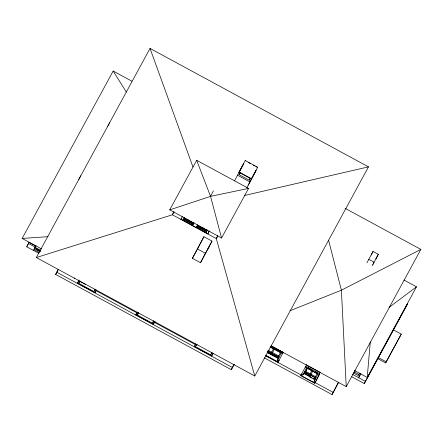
<?xml version="1.0" encoding="UTF-8"?>
<svg xmlns="http://www.w3.org/2000/svg" width="443" height="443" viewBox="0 0 443 443"><rect width="100%" height="100%" fill="white"/><g stroke="black" fill="none" stroke-linecap="round" stroke-linejoin="round"><path stroke-width="0.66" d="M354.716 370.669L367.219 377.447L370.282 341.93M74.773 278.082L74.468 278.536L74.418 278.016M38.812 253.335L26.757 246.801L29.127 242.255M33.48 250.445L35.85 245.898M78.732 179.565L78.959 179.122M79.402 178.33L79.635 177.881M79.862 177.488L80.089 177.039M80.537 176.242L80.764 175.799M107.555 126.548L107.787 126.1M108.23 125.308L108.457 124.86M108.696 124.455L108.923 124.007M109.371 123.215L109.598 122.766M234.253 364.246L231.296 369.683L55.624 274.427L58.26 269.294M212.823 354.023L211.748 356L194.25 346.515L195.324 344.538L154.474 322.388L153.422 324.326L135.923 314.835L136.981 312.896L96.065 290.713L95.012 292.651L77.508 283.16L79.186 280.004M78.333 281.626L79.607 282.318L80.211 281.139M94.558 290.425L95.167 289.251L94.558 290.425L95.832 291.112L96.424 289.96M95.012 292.651L95.223 292.242L77.719 282.75M173.922 211.782L172.377 214.783L36.32 257.549L254.78 376.007L368.487 166.867L150.027 48.403L36.32 257.549M209.174 231.268L207.845 233.81L180.96 219.23L182.433 216.361M183.075 219.772L183.518 218.953L193.22 224.219L192.777 225.033L183.075 219.772L184.31 217.358M189.598 220.476L188.978 221.683L189.421 220.869L192.921 222.763L192.478 223.582L184.443 219.224L185.063 218.017M135.923 314.835L137.347 312.132M138.626 312.813L138.022 313.987L136.754 313.284M188.563 219.916L187.943 221.123L188.386 220.309L184.886 218.41L184.443 219.224M192.478 223.582L193.098 222.375M192.777 225.033L194.017 222.619M221.572 238.002L248.534 188.413L196.681 160.294L169.719 209.882L221.572 238.002L210.547 196.36L213.388 190.833M207.28 230.299L206.216 232.32L196.515 227.06L197.755 224.645M203.044 227.763L202.418 228.97L202.861 228.156L206.36 230.055L205.917 230.869L197.888 226.511L198.508 225.304M153.577 320.92L152.973 322.1L154.236 322.803L155.1 321.169M202.008 227.204L201.388 228.411L201.831 227.597L198.331 225.697L197.888 226.511M153.422 324.326L153.627 323.927L136.145 314.408M205.917 230.869L206.538 229.662M192.406 258.319L203.885 236.689L211.998 241.092L200.518 262.716L192.406 258.319L196.93 249.968M199.511 245.2L197.572 248.778M199.832 244.58L203.885 236.689M206.216 232.32L207.457 229.911M234.497 180.86L243.661 163.689L240.15 170.516M238.904 172.277L239.054 171.989L251.458 178.717L251.314 179.005L238.904 172.277L245.295 160.51L257.704 167.238L257.555 167.526L255.783 166.568M245.145 160.798L245.295 160.51M207.845 233.81L209.317 230.936M249.304 180.207L250.195 178.474L249.304 180.207L239.126 174.686L240.311 172.377M200.518 262.716L211.998 241.092M217.84 235.593L216.295 238.6L254.78 376.007M246.873 187.638L256.071 170.417L248.29 185.135M194.25 346.515L194.46 346.099L211.959 355.591L211.748 356M195.684 343.785L195.092 344.936L196.365 345.629L196.991 344.482M196.365 345.629L196.969 344.455M211.92 352.562L211.317 353.735L212.59 354.428L213.183 353.27M231.296 369.683L233.998 364.428M271.238 353.06L270.679 354.145L271.122 353.331L267.528 351.382M273.553 348.558L271.266 352.96L271.709 352.146L268.109 350.197M272.113 353.531L271.553 354.621L271.996 353.807L278.126 357.13L277.683 357.944L267.085 352.196M274.427 349.029L272.14 353.436L272.583 352.622L278.713 355.945L278.27 356.759L267.666 351.011M277.683 357.944L278.243 356.859M278.27 356.759L280.557 352.357M281.366 352.816L277.517 360.248L278.791 360.94L283.166 352.362L281.892 351.676M276.93 361.333L278.94 357.579M265.584 355.541L278.054 362.308L278.198 362.025L265.7 355.247M306.24 364.473L306.096 364.755L320.317 372.469M300.786 375.697L300.93 375.415L314.907 382.996L314.763 383.278L300.786 375.697L301.844 373.759M314.763 383.278L319.741 373.704L305.764 366.123L301.522 374.329L302.796 375.022L303.699 373.355L312.127 377.918M302.796 375.022L306.584 367.696M307.348 368.288L304.629 373.621L309.95 376.506L309.74 376.893L314.181 379.302L314.392 378.915M310.665 375.066L311.108 374.252L315.549 376.666L315.106 377.48L305.343 372.186L307.22 368.587M366.937 262.832L373.028 251.436L378.316 254.304L375.908 259M311.794 370.697L309.076 376.029L309.519 375.215L305.072 372.807L304.629 373.621M371.217 254.958L373.028 251.436M309.74 376.893L312.824 370.913M372.225 265.7L378.316 254.304M314.181 379.302L317.398 373.023M319.741 373.704L315.499 381.91L314.225 381.218L317.864 374.147L306.429 367.945M264.338 357.872L332.062 394.597L338.435 382.193M359.478 373.405L358.874 374.507L354.339 372.048L354.954 370.857M358.874 374.507L359.489 373.316M360.702 373.803L358.625 377.702L360.907 373.504M364.273 383.56L407.521 303.892L364.273 383.56L351.77 376.783M377.807 358.664L385.637 362.917L401.258 334.127L393.423 329.88M401.258 334.127L385.637 362.917M41.559 248.966L22.15 238.439L113.164 71.03L131.97 81.23M26.757 246.801L29.083 242.376M34.77 248.063L36.066 245.682M55.624 274.427L58.138 269.804M77.508 283.16L78.566 281.222M79.607 282.318L80.05 281.504L85.538 284.478M174.027 211.754L172.377 214.783L216.295 238.6L217.613 236.174M180.96 219.23L181.403 218.416M137.408 315.117L138.631 312.863M196.515 227.06L196.958 226.246L206.659 231.506M152.359 323.224L153.583 320.976M239.126 174.686L240.388 172.36M207.623 249.597L209.605 245.954M251.314 179.005L257.704 167.238M210.685 354.898L211.942 352.589M278.054 362.308L279.112 360.364M305.764 366.123L305.305 366.976L319.281 374.556M309.79 374.595L310.233 373.781L305.786 371.372M372.94 264.454L373.931 262.638M313.638 382.303L315.134 379.551L313.328 378.571M332.062 394.597L338.679 382.303M271.094 345.894L346.238 386.639L420.85 249.409L345.097 208.332M354.339 372.048L354.943 370.946M367.219 377.447L416.481 286.837L403.977 280.059M389.126 307.353L416.481 286.837M420.85 249.409L341.398 290.198L289.999 310.748M169.719 209.882L210.547 196.36L248.534 188.413M244.442 195.501L368.487 166.867M22.15 238.439L48.082 236.678M248.102 162.404L250.461 163.683M253.418 165.283L254.598 165.926M237.42 175.168L249.83 181.896M368.748 259.31L374.036 262.178M197.262 248.872L205.375 253.274M378.366 357.573L386.202 361.82M353.204 372.84L359.4 376.201M352.429 374.341L365.397 381.368M271.26 345.905L281.299 351.354M271.199 346.21L283.077 352.65L282.612 353.503L270.734 347.063M271.144 346.204L283.022 352.645M270.036 347.046L281.194 353.093M308.095 367.745L309.303 368.399M310.504 369.052L311.706 369.706M315.316 371.66L316.524 372.314M267.849 351.343L279.012 357.396M304.413 371.915L315.848 378.117M267.267 352.528L278.425 358.581M265.468 355.674L301.749 375.348M315.051 382.564L333.191 392.398M30.185 242.963L34.676 245.4M28.479 243.445L35.202 247.089M35.091 247.371L40.429 250.262M34.831 247.809L40.762 251.026M36.963 249.636L39.925 251.242M34.438 248.573L40.368 251.79M33.934 249.553L39.272 252.444M56.754 272.229L232.42 367.491M113.164 71.03L126.321 92.05M196.681 160.294L210.547 196.36M150.027 48.403L193.015 167.094M328.568 240.156L341.398 290.198L346.238 386.639"/></g></svg>
